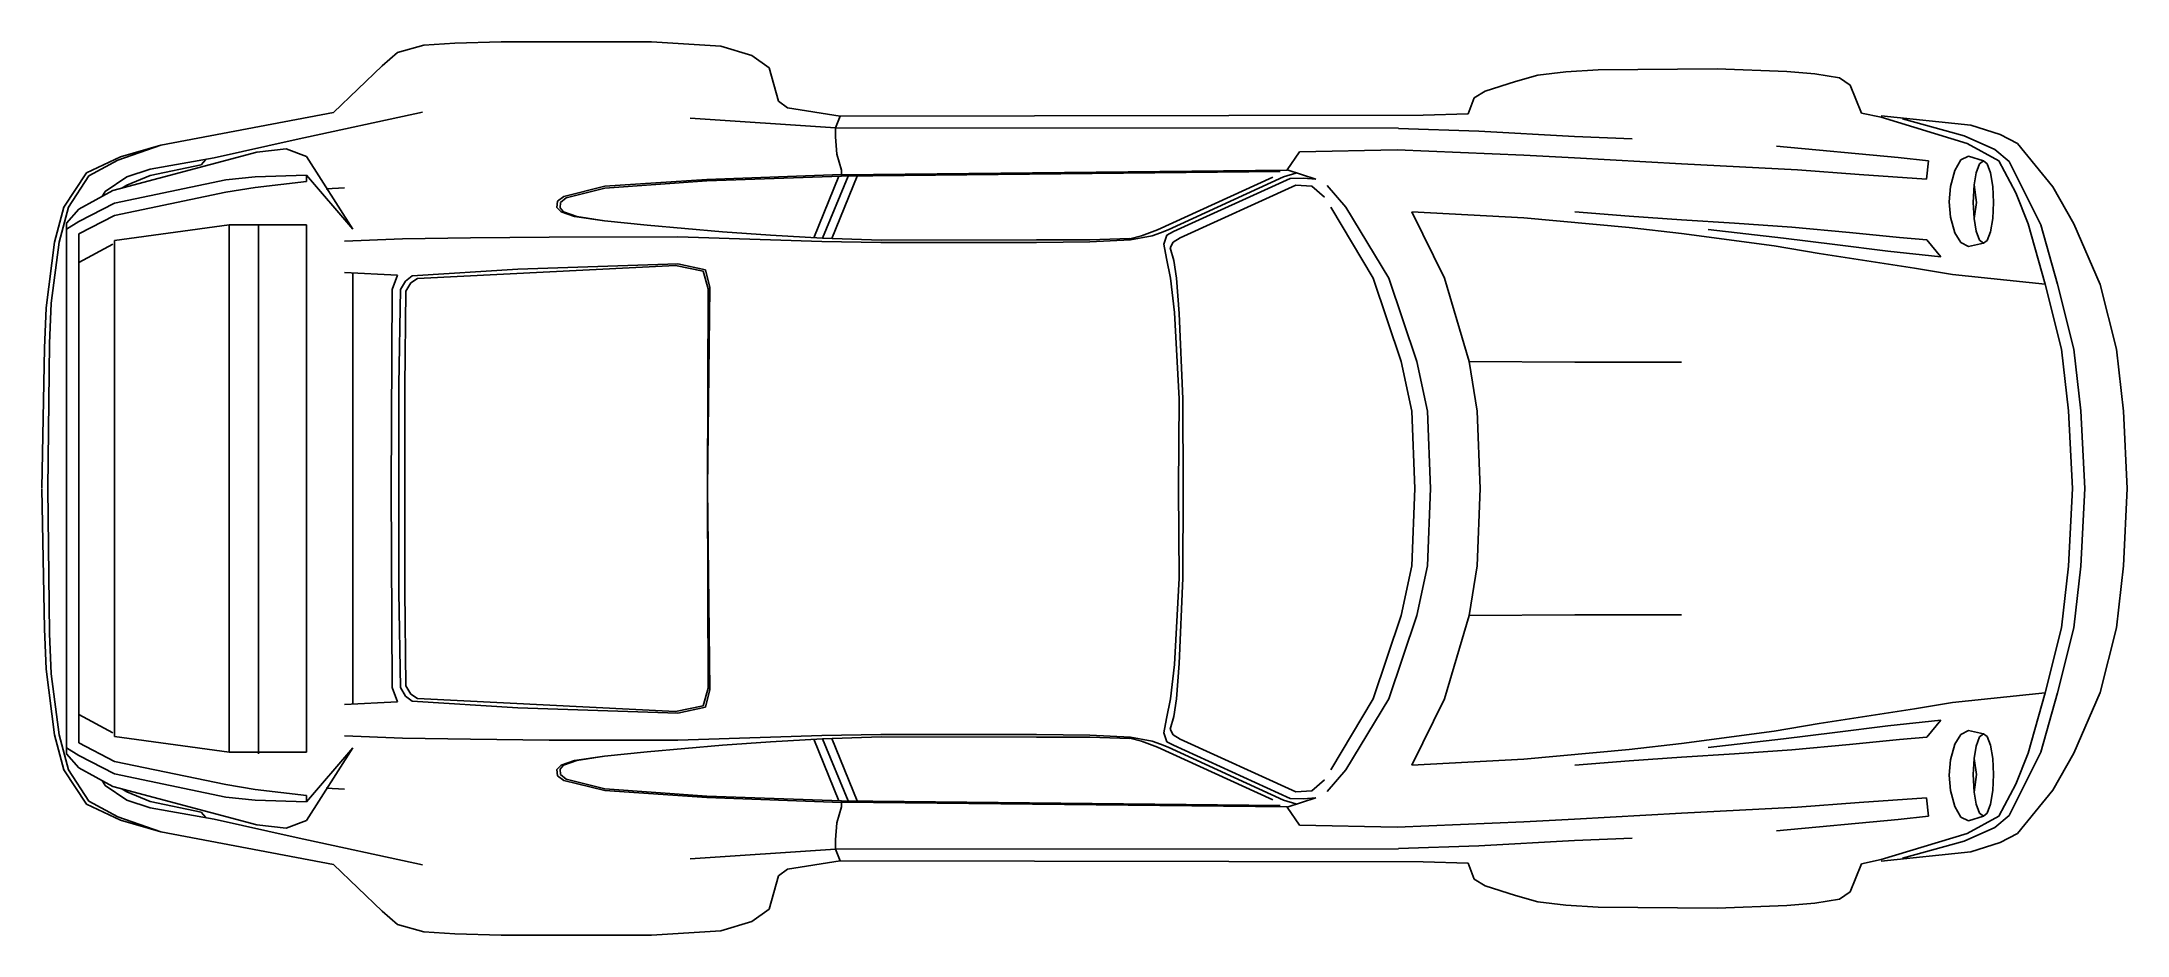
# Model space of a CAD drawing. Header units: millimetres. Extents: x -3289.78 to -3285.78, y 1916.89 to 1918.6.
import ezdxf

# ---------------------------------------------------------------- set-up
doc = ezdxf.new("R2010")
doc.units = ezdxf.units.MM
doc.header["$LTSCALE"] = 10
doc.layers.add('Veículos', color=2, linetype='Continuous')

msp = doc.modelspace()

# ---------------------------------------------------------------- linework, layer by layer
at = {"layer": 'Veículos'}
for p, q in [((-3289.095, 1918.5834), (-3289.125, 1918.558)), ((-3289.0446, 1918.5978), (-3289.095, 1918.5834)), ((-3288.9852, 1918.6015), (-3289.0446, 1918.5978)), ((-3288.8963, 1918.6043), (-3288.9852, 1918.6015)), ((-3288.6086, 1918.6043), (-3288.8963, 1918.6043)), ((-3288.4755, 1918.5957), (-3288.6086, 1918.6043)), ((-3288.4161, 1918.5777), (-3288.4755, 1918.5957)), ((-3288.3829, 1918.5539), (-3288.4161, 1918.5777)), ((-3289.125, 1918.558), (-3289.218, 1918.4687)), ((-3288.3652, 1918.4904), (-3288.3829, 1918.5539)), ((-3286.9098, 1918.54), (-3286.952, 1918.5281)), ((-3286.8561, 1918.5466), (-3286.9098, 1918.54)), ((-3286.7938, 1918.5503), (-3286.8561, 1918.5466)), ((-3286.5655, 1918.5523), (-3286.7938, 1918.5503)), ((-3286.432, 1918.547), (-3286.5655, 1918.5523)), ((-3286.3787, 1918.5429), (-3286.432, 1918.547)), ((-3286.3312, 1918.5353), (-3286.3787, 1918.5429)), ((-3286.3107, 1918.5212), (-3286.3312, 1918.5353)), ((-3287.0315, 1918.4969), (-3287.0429, 1918.4663)), ((-3287.0106, 1918.5097), (-3287.0315, 1918.4969)), ((-3286.952, 1918.5281), (-3287.0106, 1918.5097)), ((-3286.289, 1918.4675), (-3286.3107, 1918.5212)), ((-3289.218, 1918.4687), (-3289.5487, 1918.4056)), ((-3289.0475, 1918.4692), (-3289.2897, 1918.4171)), ((-3288.2558, 1918.4392), (-3288.5345, 1918.4576)), ((-3288.3476, 1918.4777), (-3288.3652, 1918.4904)), ((-3288.2468, 1918.4617), (-3288.3476, 1918.4777)), ((-3288.2558, 1918.4392), (-3288.2468, 1918.4617)), ((-3287.129, 1918.4634), (-3288.2468, 1918.4617)), ((-3287.0429, 1918.4663), (-3287.129, 1918.4634)), ((-3286.2513, 1918.4593), (-3286.289, 1918.4675)), ((-3286.0792, 1918.4445), (-3286.2513, 1918.4622)), ((-3286.0865, 1918.4089), (-3286.2513, 1918.4593)), ((-3286.0926, 1918.4239), (-3286.2106, 1918.4566)), ((-3289.2897, 1918.4171), (-3289.447, 1918.3818)), ((-3287.1765, 1918.4384), (-3288.2558, 1918.4392)), ((-3288.2558, 1918.4216), (-3288.2558, 1918.4392)), ((-3288.253, 1918.3884), (-3288.2558, 1918.4216)), ((-3287.1765, 1918.438), (-3287.0224, 1918.4326)), ((-3287.0224, 1918.4326), (-3286.8393, 1918.4228)), ((-3286.8393, 1918.4228), (-3286.7286, 1918.4179)), ((-3286.0337, 1918.3976), (-3286.0926, 1918.4239)), ((-3286.023, 1918.4265), (-3286.0792, 1918.4445)), ((-3285.9902, 1918.4089), (-3286.023, 1918.4265)), ((-3289.6913, 1918.3527), (-3289.6265, 1918.3835)), ((-3289.6314, 1918.3769), (-3289.6872, 1918.347)), ((-3289.3651, 1918.3925), (-3289.6408, 1918.3187)), ((-3289.5487, 1918.4056), (-3289.6314, 1918.3769)), ((-3289.6265, 1918.3835), (-3289.5487, 1918.4056)), ((-3289.447, 1918.3818), (-3289.5696, 1918.3601)), ((-3289.463, 1918.3782), (-3289.4716, 1918.3679)), ((-3289.3085, 1918.3986), (-3289.3651, 1918.3925)), ((-3289.27, 1918.3839), (-3289.3085, 1918.3986)), ((-3289.1811, 1918.2446), (-3289.27, 1918.3839)), ((-3288.244, 1918.3581), (-3288.253, 1918.3884)), ((-3287.39, 1918.3585), (-3287.3662, 1918.3929)), ((-3287.1794, 1918.397), (-3287.3662, 1918.3929)), ((-3286.9364, 1918.3868), (-3287.1794, 1918.397)), ((-3286.8393, 1918.3814), (-3286.9364, 1918.3868)), ((-3286.634, 1918.3704), (-3286.8393, 1918.3814)), ((-3286.4522, 1918.404), (-3286.2185, 1918.3822)), ((-3286.2185, 1918.3822), (-3286.1607, 1918.3761)), ((-3286.1607, 1918.3761), (-3286.1644, 1918.3409)), ((-3286.1099, 1918.3573), (-3286.0984, 1918.3777)), ((-3286.0984, 1918.3777), (-3286.0837, 1918.3847)), ((-3286.0259, 1918.3761), (-3286.0865, 1918.4089)), ((-3286.0837, 1918.3847), (-3286.0554, 1918.3761)), ((-3286.0632, 1918.37), (-3286.0554, 1918.3761)), ((-3286.0554, 1918.3761), (-3286.048, 1918.37)), ((-3286.0058, 1918.3747), (-3286.0337, 1918.3976)), ((-3285.9931, 1918.3146), (-3286.0259, 1918.3761)), ((-3285.9452, 1918.2534), (-3286.0058, 1918.3747)), ((-3285.9222, 1918.3257), (-3285.9902, 1918.4089)), ((-3289.7347, 1918.2872), (-3289.6913, 1918.3527)), ((-3289.6872, 1918.347), (-3289.7257, 1918.2872)), ((-3289.6142, 1918.3454), (-3289.6556, 1918.3171)), ((-3289.4241, 1918.3392), (-3289.638, 1918.295)), ((-3289.5696, 1918.3601), (-3289.6142, 1918.3454)), ((-3289.5696, 1918.3478), (-3289.6142, 1918.3294)), ((-3289.4716, 1918.3679), (-3289.5696, 1918.3478)), ((-3289.3679, 1918.3454), (-3289.4241, 1918.3392)), ((-3289.27, 1918.3482), (-3289.3679, 1918.3454)), ((-3289.3679, 1918.3245), (-3289.27, 1918.3364)), ((-3289.27, 1918.3482), (-3289.1811, 1918.245)), ((-3289.27, 1918.3364), (-3289.27, 1918.3482)), ((-3288.698, 1918.3237), (-3288.5021, 1918.3372)), ((-3288.6976, 1918.327), (-3288.5021, 1918.3401)), ((-3288.5021, 1918.3401), (-3288.244, 1918.3495)), ((-3288.5021, 1918.3372), (-3288.244, 1918.3466)), ((-3288.2972, 1918.2282), (-3288.2493, 1918.3466)), ((-3288.2808, 1918.2274), (-3288.2317, 1918.3466)), ((-3288.2144, 1918.3466), (-3288.2628, 1918.2269)), ((-3287.39, 1918.3581), (-3288.244, 1918.3491)), ((-3288.244, 1918.3495), (-3288.244, 1918.3581)), ((-3288.244, 1918.3462), (-3287.4031, 1918.3552)), ((-3288.244, 1918.3491), (-3288.244, 1918.3462)), ((-3287.6383, 1918.2433), (-3287.4175, 1918.3445)), ((-3287.397, 1918.345), (-3287.6178, 1918.2433)), ((-3287.6076, 1918.2401), (-3287.3843, 1918.3421)), ((-3287.3736, 1918.3523), (-3287.397, 1918.345)), ((-3287.39, 1918.3605), (-3287.39, 1918.3605)), ((-3287.3351, 1918.3409), (-3287.39, 1918.3585)), ((-3287.3843, 1918.3421), (-3287.3584, 1918.3429)), ((-3287.3584, 1918.3429), (-3287.3351, 1918.3409)), ((-3286.4115, 1918.3585), (-3286.634, 1918.3704)), ((-3286.2935, 1918.3495), (-3286.4115, 1918.3585)), ((-3286.1644, 1918.3409), (-3286.2935, 1918.3495)), ((-3286.1185, 1918.3269), (-3286.1099, 1918.3573)), ((-3286.073, 1918.3298), (-3286.0693, 1918.3527)), ((-3286.0693, 1918.3527), (-3286.0632, 1918.37)), ((-3286.048, 1918.37), (-3286.0419, 1918.3527)), ((-3286.0419, 1918.3527), (-3286.0374, 1918.3265)), ((-3289.6408, 1918.3187), (-3289.706, 1918.2831)), ((-3289.638, 1918.295), (-3289.706, 1918.2593)), ((-3289.6556, 1918.3171), (-3289.6613, 1918.3075)), ((-3289.638, 1918.2712), (-3289.4241, 1918.3155)), ((-3289.6142, 1918.3294), (-3289.6236, 1918.3233)), ((-3289.4241, 1918.3155), (-3289.3679, 1918.3245)), ((-3289.1971, 1918.3241), (-3289.2319, 1918.3224)), ((-3288.7898, 1918.2864), (-3288.7885, 1918.2987)), ((-3288.7885, 1918.2987), (-3288.7762, 1918.3077)), ((-3288.7832, 1918.286), (-3288.7828, 1918.2958)), ((-3288.7828, 1918.2958), (-3288.7721, 1918.3048)), ((-3288.7762, 1918.3077), (-3288.6976, 1918.327)), ((-3288.7721, 1918.3048), (-3288.698, 1918.3237)), ((-3287.3732, 1918.3294), (-3287.5953, 1918.2282)), ((-3287.3429, 1918.3273), (-3287.3732, 1918.3294)), ((-3287.3187, 1918.3064), (-3287.3429, 1918.3273)), ((-3287.2773, 1918.2872), (-3287.313, 1918.3286)), ((-3286.1209, 1918.2974), (-3286.1185, 1918.3269)), ((-3286.1185, 1918.2679), (-3286.1209, 1918.2974)), ((-3286.0751, 1918.2962), (-3286.073, 1918.3298)), ((-3286.0734, 1918.2651), (-3286.0751, 1918.2962)), ((-3286.0685, 1918.2962), (-3286.0734, 1918.2651)), ((-3286.073, 1918.3298), (-3286.0685, 1918.2962)), ((-3286.0374, 1918.3265), (-3286.0361, 1918.2962)), ((-3286.0361, 1918.2962), (-3286.0374, 1918.2655)), ((-3285.9693, 1918.2552), (-3285.9931, 1918.3146)), ((-3285.8821, 1918.2548), (-3285.9222, 1918.3257)), ((-3289.7531, 1918.22), (-3289.7347, 1918.2872)), ((-3289.7257, 1918.2872), (-3289.7441, 1918.22)), ((-3289.706, 1918.2831), (-3289.7298, 1918.2564)), ((-3289.706, 1918.2593), (-3289.7298, 1918.2446)), ((-3289.7298, 1917.2386), (-3289.7298, 1918.2564)), ((-3289.706, 1918.2356), (-3289.638, 1918.2712)), ((-3289.638, 1918.2233), (-3289.4183, 1918.2532)), ((-3289.4183, 1918.2532), (-3289.4183, 1917.2419)), ((-3289.4183, 1918.2532), (-3289.27, 1918.2532)), ((-3289.3618, 1918.2532), (-3289.3618, 1917.239)), ((-3289.27, 1917.2419), (-3289.27, 1918.2532)), ((-3288.7816, 1918.2782), (-3288.7898, 1918.2864)), ((-3288.7771, 1918.2782), (-3288.7832, 1918.286)), ((-3288.7558, 1918.2692), (-3288.7816, 1918.2782)), ((-3288.7517, 1918.2692), (-3288.7771, 1918.2782)), ((-3288.6984, 1918.2605), (-3288.7558, 1918.2692)), ((-3288.6984, 1918.2605), (-3288.7517, 1918.2692)), ((-3288.6168, 1918.2524), (-3288.6984, 1918.2605)), ((-3288.4722, 1918.2396), (-3288.6168, 1918.2524)), ((-3287.2249, 1918.1511), (-3287.306, 1918.2872)), ((-3287.1949, 1918.1511), (-3287.2773, 1918.2872)), ((-3287.1507, 1918.2782), (-3287.0884, 1918.1507)), ((-3286.9364, 1918.2667), (-3287.1507, 1918.2782)), ((-3286.7344, 1918.2478), (-3286.9364, 1918.2667)), ((-3286.7344, 1918.2696), (-3286.8385, 1918.2782)), ((-3286.634, 1918.2626), (-3286.7344, 1918.2696)), ((-3286.5328, 1918.2564), (-3286.634, 1918.2626)), ((-3286.4225, 1918.2487), (-3286.5328, 1918.2564)), ((-3286.1099, 1918.238), (-3286.1185, 1918.2679)), ((-3286.0693, 1918.2413), (-3286.0734, 1918.2655)), ((-3286.0374, 1918.2655), (-3286.0419, 1918.2396)), ((-3285.937, 1918.1393), (-3285.9693, 1918.2552)), ((-3285.9132, 1918.1393), (-3285.9452, 1918.2534)), ((-3285.8317, 1918.1388), (-3285.8821, 1918.2548)), ((-3289.7687, 1918.0942), (-3289.7531, 1918.22)), ((-3289.7441, 1918.22), (-3289.7589, 1918.1032)), ((-3289.706, 1918.2356), (-3289.706, 1917.2595)), ((-3289.706, 1918.1806), (-3289.6408, 1918.2163)), ((-3289.638, 1918.2233), (-3289.638, 1917.2718)), ((-3289.086, 1918.2265), (-3289.1971, 1918.2216)), ((-3288.9557, 1918.2282), (-3289.086, 1918.2265)), ((-3288.8045, 1918.2298), (-3288.9557, 1918.2282)), ((-3288.5582, 1918.2302), (-3288.8045, 1918.2298)), ((-3288.3804, 1918.2244), (-3288.5582, 1918.2302)), ((-3288.3804, 1918.2331), (-3288.4722, 1918.2396)), ((-3288.2808, 1918.2274), (-3288.3804, 1918.2331)), ((-3288.2821, 1918.221), (-3288.3804, 1918.2244)), ((-3288.169, 1918.2192), (-3288.2821, 1918.221)), ((-3288.1681, 1918.2237), (-3288.2808, 1918.2274)), ((-3287.8702, 1918.219), (-3288.169, 1918.2192)), ((-3287.8702, 1918.2245), (-3288.1681, 1918.2237)), ((-3287.7682, 1918.2245), (-3287.8702, 1918.2245)), ((-3287.7682, 1918.2207), (-3287.8702, 1918.219)), ((-3287.6916, 1918.2269), (-3287.7682, 1918.2245)), ((-3287.6906, 1918.2243), (-3287.7682, 1918.2207)), ((-3287.6916, 1918.2265), (-3287.6695, 1918.2323)), ((-3287.649, 1918.2323), (-3287.6906, 1918.2243)), ((-3287.6695, 1918.2323), (-3287.6383, 1918.2433)), ((-3287.6326, 1918.238), (-3287.649, 1918.2323)), ((-3287.6178, 1918.2433), (-3287.6326, 1918.238)), ((-3287.6264, 1918.2159), (-3287.6207, 1918.2335)), ((-3287.6211, 1918.1884), (-3287.6264, 1918.2159)), ((-3287.6207, 1918.2335), (-3287.6076, 1918.2401)), ((-3287.6088, 1918.22), (-3287.6141, 1918.2093)), ((-3287.5953, 1918.2282), (-3287.6088, 1918.22)), ((-3286.634, 1918.2364), (-3286.7344, 1918.2478)), ((-3286.4565, 1918.2126), (-3286.634, 1918.2364)), ((-3286.5832, 1918.2442), (-3286.4385, 1918.2274)), ((-3286.3705, 1918.1983), (-3286.4565, 1918.2126)), ((-3286.4385, 1918.2274), (-3286.3402, 1918.2155)), ((-3286.3123, 1918.2384), (-3286.4225, 1918.2487)), ((-3286.3402, 1918.2155), (-3286.2386, 1918.2028)), ((-3286.2164, 1918.229), (-3286.3123, 1918.2384)), ((-3286.1636, 1918.2245), (-3286.2164, 1918.229)), ((-3286.1369, 1918.1917), (-3286.1636, 1918.2245)), ((-3286.0984, 1918.2192), (-3286.1099, 1918.238)), ((-3286.0837, 1918.2114), (-3286.0984, 1918.2192)), ((-3286.0554, 1918.2179), (-3286.0837, 1918.2114)), ((-3286.0632, 1918.2237), (-3286.0693, 1918.2413)), ((-3286.0554, 1918.2179), (-3286.0632, 1918.2237)), ((-3286.048, 1918.2228), (-3286.0554, 1918.2179)), ((-3286.0419, 1918.2396), (-3286.048, 1918.2228)), ((-3289.0569, 1918.1503), (-3288.5623, 1918.1753)), ((-3288.5578, 1918.1782), (-3288.8648, 1918.1679)), ((-3288.5623, 1918.1753), (-3288.5091, 1918.1643)), ((-3288.505, 1918.1671), (-3288.5578, 1918.1782)), ((-3287.6137, 1918.1511), (-3287.6211, 1918.1884)), ((-3287.6141, 1918.2093), (-3287.6072, 1918.1847)), ((-3287.6072, 1918.1847), (-3287.6018, 1918.1511)), ((-3286.1877, 1918.17), (-3286.3705, 1918.1983)), ((-3286.2386, 1918.2028), (-3286.1369, 1918.1917)), ((-3289.095, 1918.1569), (-3289.1967, 1918.1618)), ((-3289.1811, 1918.1618), (-3289.1811, 1917.3358)), ((-3289.1053, 1918.129), (-3289.095, 1918.1569)), ((-3289.0799, 1918.1454), (-3289.0893, 1918.129)), ((-3289.0672, 1918.1556), (-3289.0799, 1918.1454)), ((-3289.0791, 1918.1261), (-3289.0696, 1918.1421)), ((-3289.0696, 1918.1421), (-3289.0569, 1918.1503)), ((-3288.8648, 1918.1679), (-3289.0672, 1918.1556)), ((-3288.5091, 1918.1643), (-3288.5001, 1918.1302)), ((-3288.4964, 1918.1331), (-3288.505, 1918.1671)), ((-3288.5013, 1917.7471), (-3288.4964, 1918.1331)), ((-3287.6059, 1918.0852), (-3287.6137, 1918.1511)), ((-3287.6018, 1918.1511), (-3287.5969, 1918.0831)), ((-3287.2249, 1918.1511), (-3287.2249, 1918.1511)), ((-3287.1716, 1917.9909), (-3287.2249, 1918.1511)), ((-3287.1417, 1917.9909), (-3287.1949, 1918.1511)), ((-3287.0884, 1918.1507), (-3287.0409, 1917.9909)), ((-3286.1144, 1918.1581), (-3286.1877, 1918.17)), ((-3285.937, 1918.1393), (-3286.1144, 1918.1581)), ((-3285.9058, 1918.0147), (-3285.937, 1918.1393)), ((-3285.8821, 1918.0147), (-3285.9132, 1918.1393)), ((-3285.8005, 1918.0147), (-3285.8317, 1918.1388)), ((-3289.772, 1918.0167), (-3289.7687, 1918.0942)), ((-3289.7589, 1918.1032), (-3289.7621, 1918.0258)), ((-3289.1073, 1917.7475), (-3289.1053, 1918.129)), ((-3289.0893, 1918.129), (-3289.0926, 1917.9463)), ((-3289.0811, 1917.9434), (-3289.0791, 1918.1261)), ((-3288.5001, 1918.1302), (-3288.5013, 1917.7479)), ((-3287.6059, 1918.0852), (-3287.5973, 1917.9192)), ((-3287.5969, 1918.0831), (-3287.59, 1917.9192)), ((-3289.7773, 1917.7479), (-3289.772, 1918.0167)), ((-3289.7621, 1918.0258), (-3289.7654, 1917.7475)), ((-3285.8923, 1917.8963), (-3285.9058, 1918.0147)), ((-3285.8685, 1917.8963), (-3285.8821, 1918.0147)), ((-3285.787, 1917.8959), (-3285.8005, 1918.0147)), ((-3287.1507, 1917.8959), (-3287.1716, 1917.9909)), ((-3287.1212, 1917.8959), (-3287.1417, 1917.9909)), ((-3287.0409, 1917.9909), (-3286.8385, 1917.9897)), ((-3287.0409, 1917.9909), (-3287.0257, 1917.8959)), ((-3286.8385, 1917.9897), (-3286.634, 1917.9897)), ((-3289.0926, 1917.9463), (-3289.0926, 1917.7475)), ((-3289.0811, 1917.7475), (-3289.0811, 1917.9434)), ((-3287.5973, 1917.9192), (-3287.5982, 1917.7475)), ((-3287.59, 1917.9192), (-3287.5891, 1917.7475)), ((-3287.145, 1917.7475), (-3287.1507, 1917.8959)), ((-3287.115, 1917.7475), (-3287.1212, 1917.8959)), ((-3287.0257, 1917.8959), (-3287.02, 1917.7475)), ((-3285.8849, 1917.7475), (-3285.8923, 1917.8963)), ((-3285.8612, 1917.7475), (-3285.8685, 1917.8963)), ((-3285.7796, 1917.7475), (-3285.787, 1917.8959)), ((-3289.7773, 1917.7471), (-3289.772, 1917.4783)), ((-3289.7621, 1917.4693), (-3289.7654, 1917.7475)), ((-3289.1073, 1917.7475), (-3289.1053, 1917.366)), ((-3289.0926, 1917.5488), (-3289.0926, 1917.7475)), ((-3289.0811, 1917.7475), (-3289.0811, 1917.5516)), ((-3288.5013, 1917.7479), (-3288.4964, 1917.3619)), ((-3288.5001, 1917.3648), (-3288.5013, 1917.7471)), ((-3287.5973, 1917.5758), (-3287.5982, 1917.7475)), ((-3287.59, 1917.5758), (-3287.5891, 1917.7475)), ((-3287.145, 1917.7475), (-3287.1507, 1917.5992)), ((-3287.115, 1917.7475), (-3287.1212, 1917.5992)), ((-3287.0257, 1917.5992), (-3287.02, 1917.7475)), ((-3285.8849, 1917.7475), (-3285.8923, 1917.5988)), ((-3285.8612, 1917.7475), (-3285.8685, 1917.5988)), ((-3285.7796, 1917.7475), (-3285.787, 1917.5992)), ((-3287.6059, 1917.4099), (-3287.5973, 1917.5758)), ((-3287.5969, 1917.4119), (-3287.59, 1917.5758)), ((-3287.1507, 1917.5992), (-3287.1716, 1917.5041)), ((-3287.1212, 1917.5992), (-3287.1417, 1917.5041)), ((-3287.0409, 1917.5041), (-3287.0257, 1917.5992)), ((-3285.8923, 1917.5988), (-3285.9058, 1917.4804)), ((-3285.8685, 1917.5988), (-3285.8821, 1917.4804)), ((-3285.787, 1917.5992), (-3285.8005, 1917.4804)), ((-3289.0893, 1917.366), (-3289.0926, 1917.5488)), ((-3289.0811, 1917.5516), (-3289.0791, 1917.3689)), ((-3287.1716, 1917.5041), (-3287.2249, 1917.3439)), ((-3287.1417, 1917.5041), (-3287.1949, 1917.3439)), ((-3287.0884, 1917.3443), (-3287.0409, 1917.5041)), ((-3287.0409, 1917.5041), (-3286.8385, 1917.5053)), ((-3286.8385, 1917.5053), (-3286.634, 1917.5053)), ((-3289.772, 1917.4783), (-3289.7687, 1917.4009)), ((-3289.7589, 1917.3918), (-3289.7621, 1917.4693)), ((-3285.9058, 1917.4804), (-3285.937, 1917.3558)), ((-3285.8821, 1917.4804), (-3285.9132, 1917.3558)), ((-3285.8005, 1917.4804), (-3285.8317, 1917.3562)), ((-3289.7687, 1917.4009), (-3289.7531, 1917.2751)), ((-3289.7441, 1917.2751), (-3289.7589, 1917.3918)), ((-3287.6059, 1917.4099), (-3287.6137, 1917.3439)), ((-3287.6018, 1917.3439), (-3287.5969, 1917.4119)), ((-3289.095, 1917.3382), (-3289.1967, 1917.3332)), ((-3289.1053, 1917.366), (-3289.095, 1917.3382)), ((-3289.0799, 1917.3496), (-3289.0893, 1917.366)), ((-3289.0672, 1917.3394), (-3289.0799, 1917.3496)), ((-3289.0791, 1917.3689), (-3289.0696, 1917.3529)), ((-3289.0696, 1917.3529), (-3289.0569, 1917.3447)), ((-3288.8648, 1917.3271), (-3289.0672, 1917.3394)), ((-3289.0569, 1917.3447), (-3288.5623, 1917.3197)), ((-3288.5091, 1917.3308), (-3288.5001, 1917.3648)), ((-3288.4964, 1917.3619), (-3288.505, 1917.3279)), ((-3287.6137, 1917.3439), (-3287.6211, 1917.3066)), ((-3287.6072, 1917.3103), (-3287.6018, 1917.3439)), ((-3287.2249, 1917.3439), (-3287.306, 1917.2079)), ((-3287.1949, 1917.3439), (-3287.2773, 1917.2079)), ((-3287.2249, 1917.3439), (-3287.2249, 1917.3439)), ((-3287.1507, 1917.2169), (-3287.0884, 1917.3443)), ((-3286.1144, 1917.3369), (-3286.1877, 1917.325)), ((-3285.937, 1917.3558), (-3286.1144, 1917.3369)), ((-3285.937, 1917.3558), (-3285.9693, 1917.2398)), ((-3285.9132, 1917.3558), (-3285.9452, 1917.2416)), ((-3285.8317, 1917.3562), (-3285.8821, 1917.2402)), ((-3289.706, 1917.3144), (-3289.6408, 1917.2787)), ((-3288.5578, 1917.3169), (-3288.8648, 1917.3271)), ((-3288.5623, 1917.3197), (-3288.5091, 1917.3308)), ((-3288.505, 1917.3279), (-3288.5578, 1917.3169)), ((-3287.6211, 1917.3066), (-3287.6264, 1917.2792)), ((-3287.6141, 1917.2857), (-3287.6072, 1917.3103)), ((-3286.3705, 1917.2968), (-3286.4565, 1917.2824)), ((-3286.1877, 1917.325), (-3286.3705, 1917.2968)), ((-3286.3402, 1917.2796), (-3286.2386, 1917.2923)), ((-3286.2386, 1917.2923), (-3286.1369, 1917.3033)), ((-3286.1369, 1917.3033), (-3286.1636, 1917.2705)), ((-3289.7531, 1917.2751), (-3289.7347, 1917.2079)), ((-3289.7257, 1917.2079), (-3289.7441, 1917.2751)), ((-3289.706, 1917.2595), (-3289.638, 1917.2238)), ((-3289.638, 1917.2718), (-3289.4183, 1917.2419)), ((-3289.086, 1917.2685), (-3289.1971, 1917.2734)), ((-3288.9557, 1917.2669), (-3289.086, 1917.2685)), ((-3288.8045, 1917.2652), (-3288.9557, 1917.2669)), ((-3288.5582, 1917.2648), (-3288.8045, 1917.2652)), ((-3288.4722, 1917.2554), (-3288.6168, 1917.2427)), ((-3288.3804, 1917.2707), (-3288.5582, 1917.2648)), ((-3288.3804, 1917.2619), (-3288.4722, 1917.2554)), ((-3288.2821, 1917.274), (-3288.3804, 1917.2707)), ((-3288.2808, 1917.2677), (-3288.3804, 1917.2619)), ((-3288.2972, 1917.2669), (-3288.2493, 1917.1484)), ((-3288.169, 1917.2759), (-3288.2821, 1917.274)), ((-3288.1681, 1917.2714), (-3288.2808, 1917.2677)), ((-3288.2808, 1917.2677), (-3288.2317, 1917.1484)), ((-3288.2144, 1917.1484), (-3288.2628, 1917.2681)), ((-3287.8702, 1917.276), (-3288.169, 1917.2759)), ((-3287.8702, 1917.2705), (-3288.1681, 1917.2714)), ((-3287.7682, 1917.2743), (-3287.8702, 1917.276)), ((-3287.7682, 1917.2705), (-3287.8702, 1917.2705)), ((-3287.6906, 1917.2708), (-3287.7682, 1917.2743)), ((-3287.6916, 1917.2681), (-3287.7682, 1917.2705)), ((-3287.6916, 1917.2685), (-3287.6695, 1917.2628)), ((-3287.649, 1917.2628), (-3287.6906, 1917.2708)), ((-3287.6695, 1917.2628), (-3287.6383, 1917.2517)), ((-3287.6326, 1917.257), (-3287.649, 1917.2628)), ((-3287.6178, 1917.2517), (-3287.6326, 1917.257)), ((-3287.6264, 1917.2792), (-3287.6207, 1917.2615)), ((-3287.6207, 1917.2615), (-3287.6076, 1917.255)), ((-3287.6088, 1917.2751), (-3287.6141, 1917.2857)), ((-3287.5953, 1917.2669), (-3287.6088, 1917.2751)), ((-3287.6076, 1917.255), (-3287.3843, 1917.1529)), ((-3287.3732, 1917.1656), (-3287.5953, 1917.2669)), ((-3286.634, 1917.2587), (-3286.7344, 1917.2472)), ((-3286.4565, 1917.2824), (-3286.634, 1917.2587)), ((-3286.5832, 1917.2509), (-3286.4385, 1917.2677)), ((-3286.4385, 1917.2677), (-3286.3402, 1917.2796)), ((-3286.3123, 1917.2566), (-3286.4225, 1917.2464)), ((-3286.2164, 1917.266), (-3286.3123, 1917.2566)), ((-3286.1636, 1917.2705), (-3286.2164, 1917.266)), ((-3286.1099, 1917.257), (-3286.1185, 1917.2271)), ((-3286.0984, 1917.2759), (-3286.1099, 1917.257)), ((-3286.0837, 1917.2837), (-3286.0984, 1917.2759)), ((-3286.0554, 1917.2771), (-3286.0837, 1917.2837)), ((-3286.0693, 1917.2537), (-3286.0734, 1917.2296)), ((-3286.0632, 1917.2714), (-3286.0693, 1917.2537)), ((-3286.0554, 1917.2771), (-3286.0632, 1917.2714)), ((-3286.048, 1917.2722), (-3286.0554, 1917.2771)), ((-3286.0419, 1917.2554), (-3286.048, 1917.2722)), ((-3286.0374, 1917.2296), (-3286.0419, 1917.2554)), ((-3289.706, 1917.2357), (-3289.7298, 1917.2505)), ((-3289.706, 1917.212), (-3289.7298, 1917.2386)), ((-3289.638, 1917.2001), (-3289.706, 1917.2357)), ((-3289.638, 1917.2238), (-3289.4241, 1917.1796)), ((-3289.4183, 1917.2419), (-3289.27, 1917.2419)), ((-3289.1811, 1917.2505), (-3289.27, 1917.1111)), ((-3289.27, 1917.1468), (-3289.1811, 1917.2501)), ((-3288.7816, 1917.2169), (-3288.7898, 1917.2087)), ((-3288.7771, 1917.2169), (-3288.7832, 1917.2091)), ((-3288.7558, 1917.2259), (-3288.7816, 1917.2169)), ((-3288.7517, 1917.2259), (-3288.7771, 1917.2169)), ((-3288.6984, 1917.2345), (-3288.7558, 1917.2259)), ((-3288.6984, 1917.2345), (-3288.7517, 1917.2259)), ((-3288.6168, 1917.2427), (-3288.6984, 1917.2345)), ((-3287.6383, 1917.2517), (-3287.4175, 1917.1505)), ((-3287.397, 1917.1501), (-3287.6178, 1917.2517)), ((-3286.9364, 1917.2283), (-3287.1507, 1917.2169)), ((-3286.7344, 1917.2472), (-3286.9364, 1917.2283)), ((-3286.7344, 1917.2255), (-3286.8385, 1917.2169)), ((-3286.634, 1917.2324), (-3286.7344, 1917.2255)), ((-3286.5328, 1917.2386), (-3286.634, 1917.2324)), ((-3286.4225, 1917.2464), (-3286.5328, 1917.2386)), ((-3286.1185, 1917.2271), (-3286.1209, 1917.1976)), ((-3286.0734, 1917.23), (-3286.0751, 1917.1988)), ((-3286.0685, 1917.1988), (-3286.0734, 1917.23)), ((-3286.0361, 1917.1988), (-3286.0374, 1917.2296)), ((-3285.9452, 1917.2416), (-3286.0058, 1917.1203)), ((-3285.9693, 1917.2398), (-3285.9931, 1917.1804)), ((-3285.8821, 1917.2402), (-3285.9222, 1917.1693)), ((-3289.7347, 1917.2079), (-3289.6913, 1917.1423)), ((-3289.6872, 1917.148), (-3289.7257, 1917.2079)), ((-3289.6408, 1917.1763), (-3289.706, 1917.212)), ((-3289.6556, 1917.1779), (-3289.6613, 1917.1875)), ((-3289.6142, 1917.1497), (-3289.6556, 1917.1779)), ((-3289.3651, 1917.1025), (-3289.6408, 1917.1763)), ((-3289.4241, 1917.1558), (-3289.638, 1917.2001)), ((-3289.4241, 1917.1796), (-3289.3679, 1917.1706)), ((-3289.1971, 1917.171), (-3289.2319, 1917.1726)), ((-3288.7898, 1917.2087), (-3288.7885, 1917.1964)), ((-3288.7885, 1917.1964), (-3288.7762, 1917.1874)), ((-3288.7832, 1917.2091), (-3288.7828, 1917.1992)), ((-3288.7828, 1917.1992), (-3288.7721, 1917.1902)), ((-3288.7762, 1917.1874), (-3288.6976, 1917.1681)), ((-3288.7721, 1917.1902), (-3288.698, 1917.1714)), ((-3287.3187, 1917.1886), (-3287.3429, 1917.1677)), ((-3287.2773, 1917.2079), (-3287.313, 1917.1665)), ((-3286.1209, 1917.1976), (-3286.1185, 1917.1681)), ((-3286.0751, 1917.1988), (-3286.073, 1917.1652)), ((-3286.073, 1917.1652), (-3286.0685, 1917.1988)), ((-3286.0374, 1917.1685), (-3286.0361, 1917.1988)), ((-3285.9931, 1917.1804), (-3286.0259, 1917.1189)), ((-3289.6913, 1917.1423), (-3289.6265, 1917.1116)), ((-3289.6314, 1917.1181), (-3289.6872, 1917.148)), ((-3289.6142, 1917.1656), (-3289.6236, 1917.1717)), ((-3289.5696, 1917.1472), (-3289.6142, 1917.1656)), ((-3289.5696, 1917.1349), (-3289.6142, 1917.1497)), ((-3289.4716, 1917.1271), (-3289.5696, 1917.1472)), ((-3289.447, 1917.1132), (-3289.5696, 1917.1349)), ((-3289.3679, 1917.1497), (-3289.4241, 1917.1558)), ((-3289.3679, 1917.1706), (-3289.27, 1917.1587)), ((-3289.27, 1917.1468), (-3289.3679, 1917.1497)), ((-3289.27, 1917.1587), (-3289.27, 1917.1468)), ((-3288.698, 1917.1714), (-3288.5021, 1917.1578)), ((-3288.6976, 1917.1681), (-3288.5021, 1917.155)), ((-3288.5021, 1917.1578), (-3288.244, 1917.1484)), ((-3288.5021, 1917.155), (-3288.244, 1917.1456)), ((-3288.244, 1917.137), (-3288.253, 1917.1066)), ((-3288.244, 1917.146), (-3288.244, 1917.1488)), ((-3288.244, 1917.1488), (-3287.4031, 1917.1398)), ((-3287.39, 1917.137), (-3288.244, 1917.146)), ((-3288.244, 1917.1456), (-3288.244, 1917.137)), ((-3287.3736, 1917.1427), (-3287.397, 1917.1501)), ((-3287.3351, 1917.1542), (-3287.39, 1917.1366)), ((-3287.39, 1917.1366), (-3287.3662, 1917.1021)), ((-3287.39, 1917.1345), (-3287.39, 1917.1345)), ((-3287.3843, 1917.1529), (-3287.3584, 1917.1521)), ((-3287.3429, 1917.1677), (-3287.3732, 1917.1656)), ((-3287.3584, 1917.1521), (-3287.3351, 1917.1542)), ((-3286.4115, 1917.1366), (-3286.634, 1917.1247)), ((-3286.2935, 1917.1456), (-3286.4115, 1917.1366)), ((-3286.1644, 1917.1542), (-3286.2935, 1917.1456)), ((-3286.1607, 1917.1189), (-3286.1644, 1917.1542)), ((-3286.1185, 1917.1681), (-3286.1099, 1917.1378)), ((-3286.1099, 1917.1378), (-3286.0984, 1917.1173)), ((-3286.073, 1917.1652), (-3286.0693, 1917.1423)), ((-3286.0693, 1917.1423), (-3286.0632, 1917.1251)), ((-3286.048, 1917.1251), (-3286.0419, 1917.1423)), ((-3286.0419, 1917.1423), (-3286.0374, 1917.1685)), ((-3285.9222, 1917.1693), (-3285.9902, 1917.0862)), ((-3289.5487, 1917.0894), (-3289.6314, 1917.1181)), ((-3289.6265, 1917.1116), (-3289.5487, 1917.0894)), ((-3289.463, 1917.1169), (-3289.4716, 1917.1271)), ((-3289.2897, 1917.078), (-3289.447, 1917.1132)), ((-3289.3085, 1917.0964), (-3289.3651, 1917.1025)), ((-3289.27, 1917.1111), (-3289.3085, 1917.0964)), ((-3288.253, 1917.1066), (-3288.2558, 1917.0735)), ((-3287.1794, 1917.098), (-3287.3662, 1917.1021)), ((-3286.9364, 1917.1083), (-3287.1794, 1917.098)), ((-3286.8393, 1917.1136), (-3286.9364, 1917.1083)), ((-3286.634, 1917.1247), (-3286.8393, 1917.1136)), ((-3286.4522, 1917.0911), (-3286.2185, 1917.1128)), ((-3286.2185, 1917.1128), (-3286.1607, 1917.1189)), ((-3286.0984, 1917.1173), (-3286.0837, 1917.1103)), ((-3286.0337, 1917.0974), (-3286.0926, 1917.0712)), ((-3286.0259, 1917.1189), (-3286.0865, 1917.0862)), ((-3286.0837, 1917.1103), (-3286.0554, 1917.1189)), ((-3286.0632, 1917.1251), (-3286.0554, 1917.1189)), ((-3286.0554, 1917.1189), (-3286.048, 1917.1251)), ((-3286.0058, 1917.1203), (-3286.0337, 1917.0974)), ((-3289.218, 1917.0263), (-3289.5487, 1917.0894)), ((-3289.0475, 1917.0258), (-3289.2897, 1917.078)), ((-3288.2558, 1917.0558), (-3288.5345, 1917.0374)), ((-3288.2558, 1917.0735), (-3288.2558, 1917.0558)), ((-3287.1765, 1917.0567), (-3288.2558, 1917.0558)), ((-3288.2558, 1917.0558), (-3288.2468, 1917.0333)), ((-3287.1765, 1917.0571), (-3287.0224, 1917.0624)), ((-3287.0224, 1917.0624), (-3286.8393, 1917.0722)), ((-3286.8393, 1917.0722), (-3286.7286, 1917.0771)), ((-3286.0865, 1917.0862), (-3286.2513, 1917.0358)), ((-3286.0926, 1917.0712), (-3286.2106, 1917.0384)), ((-3286.023, 1917.0685), (-3286.0792, 1917.0505)), ((-3285.9902, 1917.0862), (-3286.023, 1917.0685)), ((-3289.125, 1916.937), (-3289.218, 1917.0263)), ((-3288.3476, 1917.0173), (-3288.3652, 1917.0046)), ((-3288.2468, 1917.0333), (-3288.3476, 1917.0173)), ((-3287.129, 1917.0317), (-3288.2468, 1917.0333)), ((-3287.0429, 1917.0288), (-3287.129, 1917.0317)), ((-3287.0315, 1916.9981), (-3287.0429, 1917.0288)), ((-3286.289, 1917.0276), (-3286.3107, 1916.9739)), ((-3286.2513, 1917.0358), (-3286.289, 1917.0276)), ((-3286.0792, 1917.0505), (-3286.2513, 1917.0329)), ((-3288.3652, 1917.0046), (-3288.3829, 1916.9411)), ((-3287.0106, 1916.9854), (-3287.0315, 1916.9981)), ((-3286.952, 1916.9669), (-3287.0106, 1916.9854)), ((-3286.3107, 1916.9739), (-3286.3312, 1916.9597)), ((-3289.095, 1916.9116), (-3289.125, 1916.937)), ((-3288.3829, 1916.9411), (-3288.4161, 1916.9173)), ((-3286.9098, 1916.955), (-3286.952, 1916.9669)), ((-3286.8561, 1916.9485), (-3286.9098, 1916.955)), ((-3286.7938, 1916.9448), (-3286.8561, 1916.9485)), ((-3286.5655, 1916.9427), (-3286.7938, 1916.9448)), ((-3286.432, 1916.9481), (-3286.5655, 1916.9427)), ((-3286.3787, 1916.9522), (-3286.432, 1916.9481)), ((-3286.3312, 1916.9597), (-3286.3787, 1916.9522)), ((-3289.0446, 1916.8973), (-3289.095, 1916.9116)), ((-3288.9852, 1916.8936), (-3289.0446, 1916.8973)), ((-3288.8963, 1916.8907), (-3288.9852, 1916.8936)), ((-3288.4755, 1916.8993), (-3288.6086, 1916.8907)), ((-3288.4161, 1916.9173), (-3288.4755, 1916.8993)), ((-3288.6086, 1916.8907), (-3288.8963, 1916.8907))]:
    msp.add_line(p, q, dxfattribs=at)

doc.saveas('drawing.dxf')
